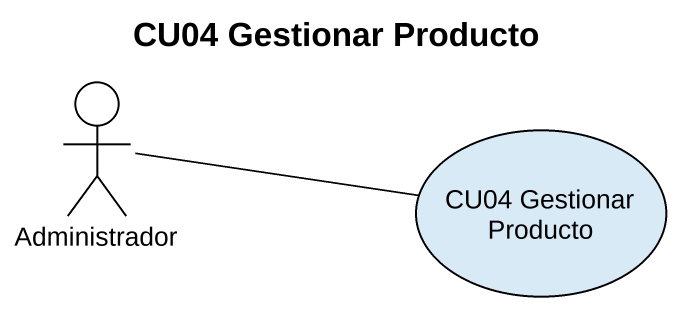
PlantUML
@startuml
title CU04 Gestionar Producto
actor Administrador
usecase "CU04 Gestionar Producto" as CU04_Gestionar_Producto
Administrador -right- CU04_Gestionar_Producto
@enduml
